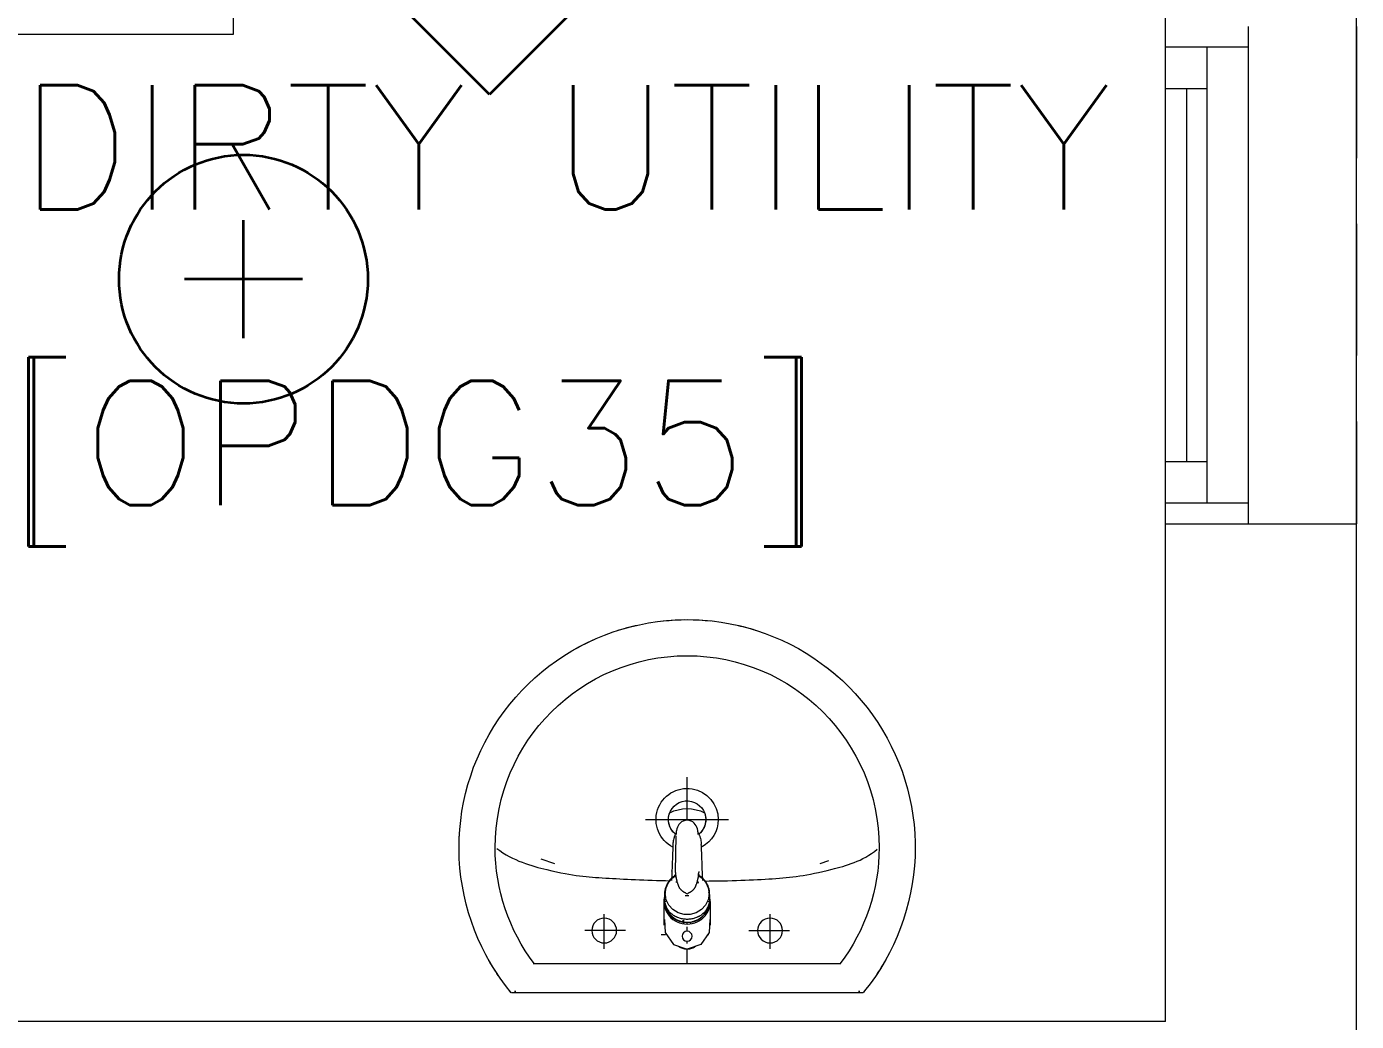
# Model space of a CAD drawing. Header units: inches. Extents: x -12418 to 57169, y -29325 to 19878.
# Drawn here: x 47444 to 49048, y -8747 to -7547 of the extents above; entities that cross this region are included whole.
import ezdxf
from ezdxf.enums import TextEntityAlignment as Align

# ---------------------------------------------------------------- set-up
doc = ezdxf.new("R2010")
doc.units = ezdxf.units.IN
doc.header["$LTSCALE"] = 25
doc.header["$MEASUREMENT"] = 0
doc.linetypes.add('00-Ground Floor$0$HIDDEN', pattern=[9.525, 6.35, -3.175])
doc.layers.get('0').update_dxf_attribs({"color": 8})
for name, color, linetype, lineweight in [('00-Ground Floor$0$72_EGR_BASE_TEXT', 252, 'Continuous', 5), ('00-Ground Floor$0$Aluminum', 251, 'Continuous', 5), ('00-Ground Floor$0$LOADING', 253, 'Continuous', 5), ('00-Ground Floor$0$P-SANR-FIXT', 6, 'Continuous', 18), ('00-Ground Floor$0$P-SANR-FIXT-1', 6, 'Continuous', 13), ('00-Ground Floor$0$Proj', 251, 'Continuous', 5), ('00-Ground Floor$0$Walls', 251, 'Continuous', 5), ('E-LITE-CIRC-NUMB', 6, 'Continuous', 25), ('E-LITE-CLNG @ 100', 150, 'Continuous', 35), ('E-LITE-CTRL', 6, 'Continuous', 25), ('F-ALRM-CLNG @ 100', 33, 'Continuous', 35)]:
    doc.layers.add(name, color=color, linetype=linetype, lineweight=lineweight)
doc.styles.add('00-Ground Floor$0$SIMPLEX', font='SIMPLEX.shx', dxfattribs={"height": 150})
doc.styles.add('DC_Simplex', font='SIMPLEX.shx', dxfattribs={"width": 0.7})

# ---------------------------------------------------------------- blocks, each defined once
blk = doc.blocks.new('00-Ground Floor$0$FP_138-161_A_00_GFL_-0_080_Einreichung_Grundrisse_100')
at = {"layer": '00-Ground Floor$0$P-SANR-FIXT'}
blk.add_line((-0.0044, -0.0019), (-0.0045, -0.0021), dxfattribs=at)
at = {"layer": '00-Ground Floor$0$P-SANR-FIXT', "flags": 128}
blk.add_lwpolyline([(-0.0057, -0.0037), (-0.0058, -0.0039), (-0.006, -0.004)], dxfattribs=at)
blk = doc.blocks.new('00-Ground Floor$0$FP_139-161_A_00_GFL_-0_080_Einreichung_Grundrisse_100')
at = {"layer": '00-Ground Floor$0$P-SANR-FIXT'}
blk.add_line((0.0045, -0.0022), (0.0044, -0.002), dxfattribs=at)
at = {"layer": '00-Ground Floor$0$P-SANR-FIXT', "flags": 128}
blk.add_lwpolyline([(0.006, -0.004), (0.0059, -0.0039), (0.0057, -0.0038)], dxfattribs=at)
blk = doc.blocks.new('00-Ground Floor$0$IS_Ceraplus_B8204_BIM_BG _1_ - B8204AA - CERAPLUS single lever basin mixer with pop-up waste-V137-161_A_00_GFL_-0_080_Einreichung_Grundrisse_100')
at = {"layer": '00-Ground Floor$0$P-SANR-FIXT-1'}
h = blk.add_hatch(dxfattribs=at)
h.set_pattern_fill('FP_26', color=256, style=0, pattern_type=2)
h.set_pattern_definition([(225, (0.009, 0), (0.010607, -0.010607), []), (315, (0.009, 0), (0.010607, 0.010607), [])])
h.paths.add_polyline_path([(0.0056, -0.002), (0.0058, -0.0024), (0.0058, -0.0021)])
h.paths.add_polyline_path([(0.007, -0.0039), (0.0088, -0.0045), (0.0084, -0.0043)])
at = {"layer": '00-Ground Floor$0$LOADING'}
for p, q in [((-0.028, 0), (-0.028, -0.0281)), ((0.028, -0.0281), (0.028, 0)), ((-0.0262, -0.0282), (-0.0263, -0.0287)), ((0.0263, -0.0287), (0.0262, -0.0282)), ((0.0262, -0.0293), (0.0263, -0.0287)), ((-0.0274, -0.0337), (-0.0271, -0.0392)), ((0.0271, -0.0392), (0.0274, -0.0337)), ((-0.0137, -0.0512), (-0.0129, -0.0517)), ((0.0124, -0.052), (0.0133, -0.0515)), ((0.0185, -0.0618), (0.019, -0.0539)), ((0.019, -0.0539), (0.0188, -0.0561)), ((0.014, -0.0647), (0.0133, -0.1077))]:
    blk.add_line(p, q, dxfattribs=at)
at = {"layer": '00-Ground Floor$0$LOADING', "flags": 128}
for points in [[(-0.0272, -0.0069), (-0.0266, 0.009), (-0.0165, 0.0236), (0, 0.0291)], [(0.0272, -0.0069), (0.0266, 0.009), (0.0165, 0.0236), (0, 0.0291)], [(-0.0176, -0.0568), (-0.0224, -0.0513), (-0.0254, -0.0448), (-0.0264, -0.0376), (-0.0253, -0.0305), (-0.0222, -0.024), (-0.0172, -0.0186), (-0.0109, -0.0147), (-0.0037, -0.0127), (0.0037, -0.0127), (0.0109, -0.0147), (0.0172, -0.0186), (0.0222, -0.024), (0.0253, -0.0305), (0.0264, -0.0376), (0.0254, -0.0448), (0.0224, -0.0513), (0.0176, -0.0568)], [(-0.0271, -0.0393), (-0.027, -0.0403), (-0.0269, -0.0414), (-0.0267, -0.0424), (-0.0265, -0.0434), (-0.0262, -0.0444), (-0.0259, -0.0454), (-0.0255, -0.0464), (-0.0252, -0.0474), (-0.0247, -0.0484), (-0.0243, -0.0493), (-0.0238, -0.0502), (-0.0232, -0.0511), (-0.0226, -0.052), (-0.022, -0.0529), (-0.0214, -0.0537), (-0.0207, -0.0545), (-0.0199, -0.0553), (-0.0192, -0.0561), (-0.0184, -0.0568), (-0.0176, -0.0575), (-0.0173, -0.0577)], [(0.0173, -0.0577), (0.0181, -0.057), (0.0189, -0.0563), (0.0197, -0.0556), (0.0204, -0.0548), (0.0211, -0.054), (0.0218, -0.0532), (0.0224, -0.0523), (0.023, -0.0514), (0.0236, -0.0505), (0.0241, -0.0496), (0.0246, -0.0487), (0.025, -0.0477), (0.0254, -0.0467), (0.0258, -0.0458), (0.0261, -0.0448), (0.0264, -0.0437), (0.0266, -0.0427), (0.0268, -0.0417), (0.027, -0.0407), (0.0271, -0.0396), (0.0271, -0.0393)], [(-0.019, -0.0539), (-0.0185, -0.0615), (-0.0185, -0.0618)], [(-0.0162, -0.0579), (-0.0156, -0.058), (-0.0151, -0.0581), (-0.0146, -0.0583), (-0.0142, -0.0586), (-0.0139, -0.0588), (-0.0138, -0.0591)], [(-0.0138, -0.0591), (-0.0139, -0.0612), (-0.014, -0.0633)], [(0.0138, -0.0591), (0.0139, -0.0588), (0.0142, -0.0586), (0.0146, -0.0583), (0.0151, -0.0581), (0.0156, -0.058), (0.0162, -0.0579)], [(0.014, -0.0633), (0.0139, -0.0612), (0.0138, -0.0591)], [(0.0171, -0.0578), (0.0174, -0.0575), (0.0176, -0.0568)], [(-0.0181, -0.0728), (-0.0177, -0.083), (-0.0172, -0.0938)], [(0.0172, -0.0938), (0.0177, -0.083), (0.0181, -0.0728)], [(0.0184, -0.0651), (0.0184, -0.0652), (0.0184, -0.0652), (0.0184, -0.0652), (0.0184, -0.0654), (0.0184, -0.0655)], [(-0.0129, -0.1142), (-0.0124, -0.1161), (-0.0118, -0.1179), (-0.0109, -0.1197), (-0.0098, -0.1214), (-0.0084, -0.123), (-0.0067, -0.1244), (-0.0047, -0.1255), (-0.0025, -0.1263), (0, -0.1266)], [(0, -0.1266), (0.0025, -0.1263), (0.0047, -0.1255), (0.0067, -0.1244), (0.0084, -0.123), (0.0098, -0.1214), (0.0109, -0.1197), (0.0118, -0.1179), (0.0124, -0.1161), (0.0129, -0.1142)]]:
    blk.add_lwpolyline(points, dxfattribs=at)
at = {"layer": '00-Ground Floor$0$LOADING'}
for centre, radius, start, end in [((0, 0.0135), 0.00603, 0, 180), ((0, 0.0135), 0.00603, 180, 0), ((-0.009, 0), 0.005, 300, 315), ((0.009, 0), 0.005, 225, 240)]:
    blk.add_arc(centre, radius, start, end, dxfattribs=at)
for centre, major_axis, start_param, end_param in [((0, -0.0281), (-0.028, 0), 4.712389, 6.47291), ((0, -0.0287), (0.0267, 0), 1.570796, 3.036556), ((0, -0.0287), (-0.0263, 0), 4.712389, 5.759587), ((0, -0.0281), (0.028, 0), 6.093357, 7.853982), ((0, -0.0287), (0.0267, 0), 0.105099, 1.570796), ((0, -0.0287), (0.0262, 0), 0.523599, 1.570796), ((0, -0.0321), (0.0275, 0), 3.141823, 3.202701), ((0, -0.0287), (0.0263, 0), 2.625648, 2.791756), ((0, -0.0287), (0.0262, 0), 0.349919, 0.515945), ((0, -0.0321), (0.0275, 0), 6.222066, 6.282955), ((0, -0.0321), (0.0275, 0), 3.239313, 3.439417), ((0, -0.0281), (0.028, 0), 3.371221, 3.483334), ((0, -0.0287), (0.0267, 0), 6.059374, 6.108652), ((0, -0.0321), (0.0275, 0), 5.985527, 6.185455), ((0, -0.0281), (0.028, 0), 5.94107, 6.05344), ((0, -0.0312), (0.0248, 0), 4.111947, 4.191073), ((0, -0.0281), (0.028, 0), 4.202431, 4.259552), ((0, -0.0287), (0.0263, 0), 4.169225, 4.2325), ((0, -0.0281), (0.028, 0), 5.172057, 5.222265)]:
    blk.add_ellipse(centre, major_axis=major_axis, ratio=0.961262, start_param=start_param, end_param=end_param, dxfattribs=at)
for points, knots in [([(0.021, -0.0157), (0.0208, -0.0154), (0.0203, -0.0149), (0.0192, -0.0139), (0.0177, -0.0127), (0.0161, -0.0117), (0.0148, -0.0109), (0.0138, -0.0104), (0.0127, -0.0099), (0.0113, -0.0093), (0.0087, -0.0084), (0.0048, -0.0075), (0, -0.0071), (-0.0048, -0.0075), (-0.0087, -0.0084), (-0.0113, -0.0093), (-0.0127, -0.0099), (-0.0138, -0.0104), (-0.0148, -0.0109), (-0.0161, -0.0117), (-0.0177, -0.0127), (-0.0191, -0.0139), (-0.0202, -0.0149), (-0.0208, -0.0154), (-0.021, -0.0157)], [0.2222222, 0.2222222, 0.2222222, 0.2222222, 0.2361111, 0.25, 0.2777778, 0.3055556, 0.3194444, 0.3333333, 0.3472222, 0.3611111, 0.3888889, 0.4444444, 0.5, 0.5555556, 0.6111111, 0.6388889, 0.6527778, 0.6666667, 0.6805556, 0.6944444, 0.7222222, 0.75, 0.7638889, 0.7777778, 0.7777778, 0.7777778, 0.7777778]), ([(-0.0215, -0.0162), (-0.0216, -0.0163), (-0.0219, -0.0167), (-0.0227, -0.0177), (-0.0238, -0.0192), (-0.0249, -0.0211), (-0.0258, -0.0231), (-0.0266, -0.0253), (-0.0273, -0.0282), (-0.0275, -0.0305), (-0.0275, -0.0321)], [0.7859035, 0.7859035, 0.7859035, 0.7859035, 0.7916667, 0.8055556, 0.8333333, 0.8611111, 0.8888889, 0.9166667, 0.9444444, 1, 1, 1, 1]), ([(0.0275, -0.0321), (0.0275, -0.0305), (0.0273, -0.0282), (0.0266, -0.0253), (0.0258, -0.0231), (0.0249, -0.0211), (0.0238, -0.0192), (0.0227, -0.0177), (0.0219, -0.0167), (0.0216, -0.0163), (0.0215, -0.0162)], [0, 0, 0, 0, 0.0555556, 0.0833333, 0.1111111, 0.1388889, 0.1666667, 0.1944444, 0.2083333, 0.2142181, 0.2142181, 0.2142181, 0.2142181]), ([(0, -0.0378), (-0.0005, -0.038), (-0.0012, -0.0384), (-0.0021, -0.0389), (-0.0028, -0.0393), (-0.0035, -0.0397), (-0.0042, -0.04), (-0.0049, -0.0405), (-0.0055, -0.0409), (-0.0061, -0.0414), (-0.0067, -0.0419), (-0.0072, -0.0424), (-0.0078, -0.0429), (-0.0083, -0.0435), (-0.0088, -0.0441), (-0.0092, -0.0446), (-0.0096, -0.0452), (-0.01, -0.0459), (-0.0103, -0.0466), (-0.0105, -0.0472), (-0.0107, -0.0477), (-0.0108, -0.0481), (-0.0109, -0.0484), (-0.0111, -0.0489), (-0.0114, -0.0497), (-0.0118, -0.0509), (-0.0122, -0.0521), (-0.0124, -0.053), (-0.0126, -0.0537), (-0.0128, -0.0544), (-0.0129, -0.0552), (-0.0131, -0.0559), (-0.0132, -0.0566), (-0.0134, -0.0572), (-0.0136, -0.0581), (-0.0137, -0.0587), (-0.0138, -0.0591)], [0, 0, 0, 0, 0.055556, 0.083333, 0.111111, 0.138889, 0.166667, 0.194444, 0.222222, 0.25, 0.277778, 0.305556, 0.333333, 0.361111, 0.388889, 0.416667, 0.444444, 0.472222, 0.5, 0.527778, 0.541667, 0.555556, 0.569444, 0.583333, 0.611111, 0.666667, 0.722222, 0.75, 0.777778, 0.805556, 0.833333, 0.861111, 0.888889, 0.916667, 0.944444, 1, 1, 1, 1]), ([(0, -0.0357), (-0.0006, -0.0357), (-0.0013, -0.0357), (-0.002, -0.0357), (-0.0022, -0.0357)], [0, 0, 0, 0, 0.1, 0.1298359, 0.1298359, 0.1298359, 0.1298359]), ([(0.0022, -0.0357), (0.002, -0.0357), (0.0013, -0.0357), (0.0006, -0.0357), (0, -0.0357)], [0.8701578, 0.8701578, 0.8701578, 0.8701578, 0.9, 1, 1, 1, 1]), ([(0.0138, -0.0591), (0.0137, -0.0587), (0.0136, -0.0581), (0.0134, -0.0572), (0.0132, -0.0566), (0.0131, -0.0559), (0.0129, -0.0552), (0.0128, -0.0544), (0.0126, -0.0537), (0.0124, -0.053), (0.0122, -0.0521), (0.0118, -0.0509), (0.0114, -0.0497), (0.0111, -0.0489), (0.0109, -0.0484), (0.0108, -0.0481), (0.0107, -0.0477), (0.0105, -0.0472), (0.0103, -0.0466), (0.01, -0.0459), (0.0096, -0.0452), (0.0092, -0.0446), (0.0088, -0.0441), (0.0083, -0.0435), (0.0078, -0.0429), (0.0072, -0.0424), (0.0067, -0.0419), (0.0061, -0.0414), (0.0055, -0.0409), (0.0049, -0.0405), (0.0042, -0.04), (0.0035, -0.0397), (0.0028, -0.0393), (0.0021, -0.0389), (0.0012, -0.0384), (0.0005, -0.038), (0, -0.0378)], [0, 0, 0, 0, 0.055556, 0.083333, 0.111111, 0.138889, 0.166667, 0.194444, 0.222222, 0.25, 0.277778, 0.333333, 0.388889, 0.416667, 0.430556, 0.444444, 0.458333, 0.472222, 0.5, 0.527778, 0.555556, 0.583333, 0.611111, 0.638889, 0.666667, 0.694444, 0.722222, 0.75, 0.777778, 0.805556, 0.833333, 0.861111, 0.888889, 0.916667, 0.944444, 1, 1, 1, 1]), ([(-0.0188, -0.0538), (-0.0188, -0.0547), (-0.0186, -0.0582), (-0.0185, -0.0619), (-0.0184, -0.0646)], [0.6724021, 0.6724021, 0.6724021, 0.6724021, 0.75, 1, 1, 1, 1]), ([(-0.0162, -0.0579), (-0.0162, -0.0578), (-0.0163, -0.0578), (-0.0165, -0.0577), (-0.0166, -0.0575), (-0.0167, -0.0574), (-0.0169, -0.0573), (-0.017, -0.0572), (-0.0172, -0.0571), (-0.0173, -0.057), (-0.0175, -0.0569), (-0.0176, -0.0568)], [0, 0, 0, 0, 0.1, 0.2, 0.3, 0.4, 0.5, 0.6, 0.7, 0.8, 1, 1, 1, 1]), ([(-0.0148, -0.0587), (-0.015, -0.0586), (-0.0159, -0.0583), (-0.0167, -0.058), (-0.0172, -0.0578)], [0.8, 0.8, 0.8, 0.8, 0.85, 1, 1, 1, 1]), ([(0.0141, -0.0613), (0.0141, -0.0611), (0.0143, -0.0608), (0.0145, -0.0604), (0.0148, -0.06), (0.0151, -0.0596), (0.0153, -0.0594), (0.0155, -0.0592), (0.0156, -0.059), (0.0158, -0.0588), (0.016, -0.0587), (0.0163, -0.0585), (0.0165, -0.0583), (0.0166, -0.0582)], [0.3333333, 0.3333333, 0.3333333, 0.3333333, 0.4166667, 0.5, 0.5833333, 0.6666667, 0.7083333, 0.75, 0.7916667, 0.8333333, 0.875, 0.9166667, 1, 1, 1, 1]), ([(0.0176, -0.0568), (0.0175, -0.0569), (0.0173, -0.057), (0.0172, -0.0571), (0.017, -0.0572), (0.0169, -0.0573), (0.0167, -0.0574), (0.0166, -0.0575), (0.0165, -0.0577), (0.0163, -0.0578), (0.0162, -0.0578), (0.0162, -0.0579)], [0, 0, 0, 0, 0.2, 0.3, 0.4, 0.5, 0.6, 0.7, 0.8, 0.9, 1, 1, 1, 1]), ([(0.0184, -0.0646), (0.0185, -0.0619), (0.0186, -0.0582), (0.0188, -0.0547), (0.0188, -0.0538)], [0, 0, 0, 0, 0.25, 0.3275586, 0.3275586, 0.3275586, 0.3275586]), ([(-0.0131, -0.1116), (-0.0132, -0.1115), (-0.0135, -0.1109), (-0.0141, -0.1099), (-0.0147, -0.1086), (-0.0153, -0.1072), (-0.0159, -0.1053), (-0.0167, -0.1021), (-0.0171, -0.0992), (-0.0171, -0.0973)], [0.4856715, 0.4856715, 0.4856715, 0.4856715, 0.5, 0.55, 0.6, 0.65, 0.7, 0.8, 1, 1, 1, 1]), ([(-0.0132, -0.1091), (-0.0132, -0.1096), (-0.0132, -0.1103), (-0.0132, -0.1111), (-0.0132, -0.1115), (-0.0132, -0.1118), (-0.0131, -0.1122), (-0.0131, -0.1125), (-0.0131, -0.1128), (-0.0131, -0.1131), (-0.013, -0.1134), (-0.013, -0.1138), (-0.0129, -0.1141), (-0.0129, -0.1142)], [0.2, 0.2, 0.2, 0.2, 0.4, 0.5, 0.55, 0.6, 0.65, 0.7, 0.75, 0.8, 0.85, 0.9, 1, 1, 1, 1]), ([(0.0129, -0.1142), (0.0129, -0.1141), (0.013, -0.1138), (0.013, -0.1134), (0.0131, -0.1131), (0.0131, -0.1128), (0.0131, -0.1125), (0.0131, -0.1122), (0.0132, -0.1118), (0.0132, -0.1115), (0.0132, -0.1111), (0.0132, -0.1103), (0.0132, -0.1096), (0.0132, -0.1091)], [0, 0, 0, 0, 0.1, 0.15, 0.2, 0.25, 0.3, 0.35, 0.4, 0.45, 0.5, 0.6, 0.8, 0.8, 0.8, 0.8]), ([(0.0131, -0.1116), (0.0133, -0.1113), (0.0137, -0.1106), (0.0142, -0.1096), (0.0147, -0.1084), (0.0153, -0.1072), (0.0159, -0.1053), (0.0167, -0.1021), (0.0171, -0.0992), (0.0171, -0.0973)], [-0.5143371, -0.5143371, -0.5143371, -0.5143371, -0.475, -0.4375, -0.4, -0.35, -0.3, -0.2, 0, 0, 0, 0])]:
    blk.add_open_spline(points, degree=3, knots=knots, dxfattribs=at)
for points in [[(-0.0172, -0.0578), (-0.0171, -0.0578), (-0.0169, -0.058), (-0.0167, -0.0581), (-0.0166, -0.0582)], [(-0.0162, -0.0579), (-0.0162, -0.0579), (-0.0164, -0.0581), (-0.0165, -0.0582), (-0.0166, -0.0583), (-0.0166, -0.0582), (-0.0166, -0.0582)], [(-0.0166, -0.0582), (-0.0163, -0.0585), (-0.0156, -0.059), (-0.0148, -0.0599), (-0.0142, -0.0609), (-0.0139, -0.0617), (-0.0138, -0.0621)], [(-0.014, -0.0633), (-0.014, -0.0633), (-0.014, -0.0633), (-0.014, -0.0633)], [(-0.014, -0.0646), (-0.014, -0.0644), (-0.014, -0.064), (-0.014, -0.0635), (-0.014, -0.0633)], [(0.014, -0.0633), (0.014, -0.0633), (0.014, -0.0633), (0.014, -0.0633)], [(0.014, -0.0633), (0.014, -0.0635), (0.014, -0.064), (0.014, -0.0644), (0.014, -0.0647)], [(0.0172, -0.0578), (0.0168, -0.0579), (0.0158, -0.0583), (0.0147, -0.0587), (0.0141, -0.059)], [(0.0166, -0.0582), (0.0166, -0.0582), (0.0166, -0.0583), (0.0165, -0.0582), (0.0164, -0.0581), (0.0162, -0.0579), (0.0162, -0.0579)], [(0.0166, -0.0582), (0.0167, -0.0582), (0.0168, -0.0581), (0.0169, -0.058), (0.0169, -0.058)], [(0.0169, -0.058), (0.017, -0.0579), (0.0171, -0.0579), (0.0171, -0.0578)], [(-0.0184, -0.0646), (-0.0183, -0.0659), (-0.0182, -0.0684), (-0.0181, -0.0709), (-0.0181, -0.0721)], [(0.0181, -0.0721), (0.0181, -0.0709), (0.0182, -0.0684), (0.0183, -0.0659), (0.0184, -0.0646)], [(-0.0172, -0.0938), (-0.0172, -0.0944), (-0.0172, -0.0956), (-0.0171, -0.0967), (-0.0171, -0.0973)], [(0.0171, -0.0973), (0.0171, -0.0967), (0.0172, -0.0956), (0.0172, -0.0944), (0.0172, -0.0938)]]:
    blk.add_open_spline(points, degree=3, dxfattribs=at)
for name in ['00-Ground Floor$0$FP_138-161_A_00_GFL_-0_080_Einreichung_Grundrisse_100', '00-Ground Floor$0$FP_139-161_A_00_GFL_-0_080_Einreichung_Grundrisse_100']:
    blk.add_blockref(name, (0, 0), dxfattribs=at)
blk = doc.blocks.new('00-Ground Floor$0$_100_WB_KER_REN_55x45x18 - _100_WB_KER_REN_55x45x18-V63-161_A_00_GFL_-0_080_Einreichung_Grundrisse_100')
at = {"layer": '00-Ground Floor$0$LOADING'}
for p, q in [((-0.2075, 0.225), (-0.2075, 0.2227)), ((0.2074, 0.225), (-0.2074, 0.225)), ((0.2075, 0.2227), (0.2075, 0.225)), ((-0.1855, 0.1899), (0.1855, 0.1899)), ((0, 0.1899), (0, 0.1724)), ((-0.1, 0.172), (-0.1, 0.1303)), ((0, 0.1656), (0, 0.1628)), ((0.1, 0.172), (0.1, 0.1303)), ((-0.0744, 0.15), (-0.1234, 0.15)), ((-0.0259, 0.155), (-0.0315, 0.155)), ((0, 0.1509), (0, 0.1454)), ((0.026, 0.155), (0.0248, 0.155)), ((0.0744, 0.15), (0.1234, 0.15)), ((0, 0.1422), (0, 0.1399)), ((-0.1763, 0.0637), (-0.1598, 0.0692)), ((0.1605, 0.0691), (0.1707, 0.0656)), ((-0.05, 0.0161), (0.05, 0.0161)), ((0, 0.0168), (0, -0.0348))]:
    blk.add_line(p, q, dxfattribs=at)
at = {"layer": '00-Ground Floor$0$LOADING', "flags": 128}
for points in [[(-0.2121, 0.225), (-0.219, 0.2164), (-0.2254, 0.2075), (-0.2316, 0.1983), (-0.2373, 0.189), (-0.2427, 0.1794), (-0.2476, 0.1696), (-0.2522, 0.1596), (-0.2564, 0.1494), (-0.2602, 0.1391), (-0.2635, 0.1286), (-0.2665, 0.118), (-0.269, 0.1073), (-0.271, 0.0965), (-0.2727, 0.0856), (-0.2739, 0.0747), (-0.2747, 0.0637), (-0.275, 0.0527), (-0.275, 0.05)], [(0.275, 0.05), (0.2748, 0.061), (0.2741, 0.072), (0.273, 0.0829), (0.2715, 0.0938), (0.2695, 0.1046), (0.2671, 0.1154), (0.2643, 0.126), (0.261, 0.1365), (0.2574, 0.1469), (0.2533, 0.1571), (0.2488, 0.1671), (0.2439, 0.177), (0.2387, 0.1866), (0.233, 0.1961), (0.227, 0.2053), (0.2206, 0.2142), (0.2138, 0.2229), (0.2121, 0.225)], [(-0.275, 0.05), (-0.2748, 0.039), (-0.2741, 0.028), (-0.273, 0.0171), (-0.2715, 0.0062), (-0.2695, -0.0046), (-0.2671, -0.0154), (-0.2643, -0.026), (-0.261, -0.0365), (-0.2574, -0.0469), (-0.2533, -0.0571), (-0.2488, -0.0671), (-0.2439, -0.077), (-0.2387, -0.0866), (-0.233, -0.0961), (-0.227, -0.1053), (-0.2206, -0.1142), (-0.2138, -0.1229), (-0.2067, -0.1313), (-0.1993, -0.1395), (-0.1916, -0.1473), (-0.1836, -0.1548), (-0.1752, -0.162), (-0.1666, -0.1688), (-0.1577, -0.1753), (-0.1486, -0.1814), (-0.1392, -0.1872), (-0.1296, -0.1925), (-0.1198, -0.1975), (-0.1098, -0.2021), (-0.0996, -0.2063), (-0.0893, -0.2101), (-0.0788, -0.2135), (-0.0682, -0.2164), (-0.0575, -0.2189), (-0.0467, -0.221), (-0.0359, -0.2227), (-0.0249, -0.2239), (-0.014, -0.2246), (-0.003, -0.225), (0.008, -0.2249), (0.019, -0.2243), (0.03, -0.2234), (0.0409, -0.2219), (0.0517, -0.2201), (0.0625, -0.2178), (0.0731, -0.2151), (0.0837, -0.212), (0.0941, -0.2084), (0.1043, -0.2044), (0.1144, -0.2001), (0.1243, -0.1953), (0.1341, -0.1901), (0.1436, -0.1846), (0.1528, -0.1786), (0.1618, -0.1723), (0.1706, -0.1657), (0.1791, -0.1587), (0.1873, -0.1514), (0.1952, -0.1437), (0.2028, -0.1358), (0.21, -0.1275), (0.217, -0.119), (0.2236, -0.1101), (0.2298, -0.1011), (0.2356, -0.0918), (0.2411, -0.0822), (0.2462, -0.0725), (0.2509, -0.0625), (0.2552, -0.0524), (0.2591, -0.0421), (0.2626, -0.0317), (0.2656, -0.0211), (0.2683, -0.0104), (0.2705, 0.0003), (0.2722, 0.0112), (0.2736, 0.0221), (0.2745, 0.0331), (0.2749, 0.0441), (0.275, 0.05)]]:
    blk.add_lwpolyline(points, dxfattribs=at)
at = {"layer": '00-Ground Floor$0$LOADING'}
for centre in [(-0.1, 0.15), (0.1, 0.15)]:
    blk.add_circle(centre, 0.015, dxfattribs=at)
for centre, radius, start, end in [((0, 0.05), 0.275, 140.4788, 141.2381), ((0, 0.05), 0.275, 38.7619, 39.5212), ((0, 0.05), 0.275, 145.9324, 150.3591), ((0, 0.05), 0.275, 29.6409, 34.0676), ((0, 0.05), 0.2315, 142.8209, 180), ((0, 0.05), 0.2315, 0, 37.1791), ((0, 0.155), 0.0175, 54.0899, 125.9101), ((0, 0.155), 0.0175, 68.869, 83.8798), ((0, 0.155), 0.0175, 251.9463, 258.2346), ((0, 0.05), 0.275, 180, 183.6225), ((0, 0.05), 0.2315, 180, 0), ((0, 0.0161), 0.0375, 117.1305, 0), ((0, 0.0161), 0.0375, 0, 61.4146), ((0, 0.0161), 0.0225, 129.5025, 0), ((0, 0.0161), 0.0225, 0, 51.4286), ((0, 0.0161), 0.0225, 180, 193.3417), ((0, 0.0161), 0.0225, 156.725, 162.0134), ((0, 0.0161), 0.0225, 138.0808, 143.3939), ((0, 0.0161), 0.0225, 36.616, 41.9265), ((0, 0.0161), 0.0225, 17.9887, 23.276), ((0, 0.0161), 0.0225, 346.6583, 0), ((0, 0.0161), 0.0225, 197.0466, 201.508), ((0, 0.05), 0.047, 243.4433, 296.5567), ((0, 0.0161), 0.0225, 338.492, 342.9534), ((0, 0.05), 0.275, 307.6689, 312), ((0, 0.05), 0.275, 240, 245.6589), ((0, 0.05), 0.275, 252, 257.5535), ((0, 0.05), 0.275, 264, 276), ((0, 0.05), 0.275, 282.9241, 288)]:
    blk.add_arc(centre, radius, start, end, dxfattribs=at)
for points, knots in [([(-0.2074, 0.225), (-0.2078, 0.225), (-0.2086, 0.225), (-0.2095, 0.225), (-0.2102, 0.225), (-0.2106, 0.225), (-0.2109, 0.225), (-0.2111, 0.225), (-0.2114, 0.225), (-0.2116, 0.225), (-0.2118, 0.225), (-0.2119, 0.225), (-0.2119, 0.225)], [-1, -1, -1, -1, -0.8333333, -0.6666667, -0.5833333, -0.5, -0.4583333, -0.4166667, -0.3333333, -0.2916667, -0.25, -0.1666667, -0.1666667, -0.1666667, -0.1666667]), ([(0.2119, 0.225), (0.2119, 0.225), (0.2118, 0.225), (0.2116, 0.225), (0.2114, 0.225), (0.2111, 0.225), (0.2109, 0.225), (0.2106, 0.225), (0.2102, 0.225), (0.2095, 0.225), (0.2086, 0.225), (0.2078, 0.225), (0.2074, 0.225)], [-0.8333333, -0.8333333, -0.8333333, -0.8333333, -0.75, -0.7083333, -0.6666667, -0.5833333, -0.5416667, -0.5, -0.4166667, -0.3333333, -0.1666667, 0, 0, 0, 0]), ([(-0.0037, 0.1721), (-0.0046, 0.1719), (-0.0064, 0.1714), (-0.0081, 0.1705), (-0.009, 0.17)], [0.5653198, 0.5653198, 0.5653198, 0.5653198, 0.6111111, 0.6666667, 0.6666667, 0.6666667, 0.6666667]), ([(0.009, 0.17), (0.0086, 0.1703), (0.0077, 0.1708), (0.0059, 0.1715), (0.0046, 0.1719), (0.0037, 0.1721)], [0.3333333, 0.3333333, 0.3333333, 0.3333333, 0.3611111, 0.3888889, 0.4346482, 0.4346482, 0.4346482, 0.4346482]), ([(-0.2294, 0.0509), (-0.2103, 0.066), (-0.1431, 0.0839), (-0.1084, 0.0863), (-0.0496, 0.0893), (-0.0206, 0.0899)], [0.0392191, 0.0392191, 0.0392191, 0.0392191, 0.1715289, 0.4228457, 0.6475389, 0.6475389, 0.6475389, 0.6475389]), ([(0.0209, 0.0903), (0.0512, 0.0901), (0.1113, 0.0879), (0.1514, 0.0828), (0.2115, 0.0665), (0.2292, 0.052)], [0.7533082, 0.7533082, 0.7533082, 0.7533082, 0.9865548, 1.235629, 1.3638988, 1.3638988, 1.3638988, 1.3638988]), ([(-0.0141, 0.0337), (-0.0162, 0.0319), (-0.0207, 0.0267), (-0.0225, 0.02), (-0.0225, 0.0161)], [0.7144203, 0.7144203, 0.7144203, 0.7144203, 0.8333333, 1, 1, 1, 1]), ([(0.0225, 0.0161), (0.0225, 0.0187), (0.0216, 0.0239), (0.0182, 0.0298), (0.0152, 0.0327), (0.0141, 0.0337)], [0, 0, 0, 0, 0.1111111, 0.2222222, 0.285568, 0.285568, 0.285568, 0.285568])]:
    blk.add_open_spline(points, degree=3, knots=knots, dxfattribs=at)
for points in [[(-0.2075, 0.2227), (-0.2075, 0.2231), (-0.2075, 0.2235), (-0.2075, 0.2239)], [(0.2075, 0.2239), (0.2075, 0.2235), (0.2075, 0.2231), (0.2075, 0.2227)], [(-0.1852, 0.1899), (-0.1853, 0.1899), (-0.1854, 0.1899), (-0.1855, 0.1899)], [(0.1855, 0.1899), (0.1854, 0.1899), (0.1853, 0.1899), (0.1852, 0.1899)], [(-0.0009, 0.1725), (-0.0013, 0.1725), (-0.0018, 0.1724), (-0.0022, 0.1724)], [(0.0022, 0.1724), (0.0018, 0.1724), (0.0013, 0.1725), (0.0009, 0.1725)], [(-0.0225, 0.0161), (-0.0225, 0.0147), (-0.0222, 0.012), (-0.0215, 0.0093), (-0.021, 0.008)], [(0.021, 0.008), (0.0215, 0.0093), (0.0222, 0.012), (0.0225, 0.0147), (0.0225, 0.0161)]]:
    blk.add_open_spline(points, degree=3, dxfattribs=at)
at = {"layer": '00-Ground Floor$0$LOADING', "xscale": -1, "rotation": 5.088887490341627e-12}
blk.add_blockref('00-Ground Floor$0$IS_Ceraplus_B8204_BIM_BG _1_ - B8204AA - CERAPLUS single lever basin mixer with pop-up waste-V137-161_A_00_GFL_-0_080_Einreichung_Grundrisse_100', (0, 0.1434), dxfattribs=at)
blk = doc.blocks.new('00-Ground Floor')
at = {"layer": '00-Ground Floor$0$Aluminum'}
for p, q in [((48817.9, -8147.4, 0), (48817.9, -7547.4, 0)), ((48917.9, -8147.4, 0), (48917.9, -7547.4, 0)), ((48917.9, -7572.4, 0), (48817.9, -7572.4, 0)), ((48867.9, -8122.4, 0), (48867.9, -7572.4, 0)), ((48867.9, -7622.4, 0), (48817.9, -7622.4, 0)), ((48842.9, -7622.4, 0), (48842.9, -8072.4, 0)), ((48867.9, -8072.4, 0), (48817.9, -8072.4, 0)), ((48917.9, -8122.4, 0), (48817.9, -8122.4, 0))]:
    blk.add_line(p, q, dxfattribs=at)
at = {"layer": '00-Ground Floor$0$LOADING', "elevation": 0}
blk.add_lwpolyline([(46593.8, -6956.7), (46593.8, -7556.7), (47693.8, -7556.7), (47693.8, -6956.7)], close=True, dxfattribs=at)
at = {"layer": '00-Ground Floor$0$Proj', "linetype": '00-Ground Floor$0$HIDDEN'}
blk.add_line((49047.9, -7547.4, 0), (49047.9, -8147.4, 0), dxfattribs=at)
at = {"layer": '00-Ground Floor$0$Walls'}
for p, q in [((49047.9, -10097.4, 0), (49047.9, -5897.4, 0)), ((48817.9, -8747.4, 0), (48817.9, -6947.4, 0)), ((48817.9, -8147.4, 0), (49047.9, -8147.4, 0)), ((48817.9, -8747.4, 0), (46582.9, -8747.4, 0))]:
    blk.add_line(p, q, dxfattribs=at)
at = {"layer": '00-Ground Floor$0$LOADING', "xscale": -1000, "yscale": 1000, "zscale": 1000, "rotation": 180}
blk.add_blockref('00-Ground Floor$0$_100_WB_KER_REN_55x45x18 - _100_WB_KER_REN_55x45x18-V63-161_A_00_GFL_-0_080_Einreichung_Grundrisse_100', (48240.9, -8487.8), dxfattribs=at)
at = {"layer": '00-Ground Floor$0$72_EGR_BASE_TEXT', "char_height": 150, "attachment_point": 2, "style": '00-Ground Floor$0$SIMPLEX'}
for s, insert in [('DIRTY UTILITY', (48094, -7618)), ('[OPDG35]', (47912.9, -7974.6, 0))]:
    blk.add_mtext(s, dxfattribs=dict(at, insert=insert))
blk = doc.blocks.new('DC_LT-CL-Point')
for p, q in [((0, -0.711), (0, 0.711)), ((0.711, 0), (-0.711, 0))]:
    blk.add_line(p, q)
blk.add_circle((0, 0), 1.5)
at = {"layer": 'E-LITE-CIRC-NUMB', "style": 'DC_Simplex', "width": 0.7, "flags": 8}
blk.add_attdef('CIRCUIT', text='', height=2, rotation=360, dxfattribs=at).set_placement((-3.364, 1.5), align=Align.RIGHT)
at = {"layer": 'E-LITE-CTRL', "style": 'DC_Simplex', "width": 0.7, "flags": 8}
blk.add_attdef('CONTROL', (3.364, -3.498), '', height=2, rotation=360, dxfattribs=at)
blk = doc.blocks.new('A$C5CF53093')
blk.add_lwpolyline([(0, -212.1), (-212.1, 0), (0, 212.1), (212.1, 0)], close=True)
blk = doc.blocks.new('*U207')
at = {"xscale": 0.01, "yscale": 0.01, "zscale": 0.01}
blk.add_blockref('A$C5CF53093', (0.007, -0.007), dxfattribs=at)
at = {"color": 6, "style": 'DC_Simplex', "width": 0.7, "flags": 8}
blk.add_attdef('TYPE', text='', height=2, rotation=360, dxfattribs=at).set_placement((0, 0), align=Align.MIDDLE_CENTER)

msp = doc.modelspace()

# ---------------------------------------------------------------- block references
msp.add_blockref('00-Ground Floor', (0, 0))
at = {"layer": 'E-LITE-CLNG @ 100', "xscale": 99.99999999999999, "yscale": 99.99999999999999, "zscale": 99.99999999999999}
msp.add_blockref('DC_LT-CL-Point', (47705.9, -7852.1, 0), dxfattribs=at)
at = {"layer": 'F-ALRM-CLNG @ 100', "xscale": 100, "yscale": 100, "zscale": 100}
msp.add_blockref('*U207', (48001.9, -7416.5), dxfattribs=at).add_auto_attribs({'TYPE': 'S'})

doc.saveas('drawing.dxf')
